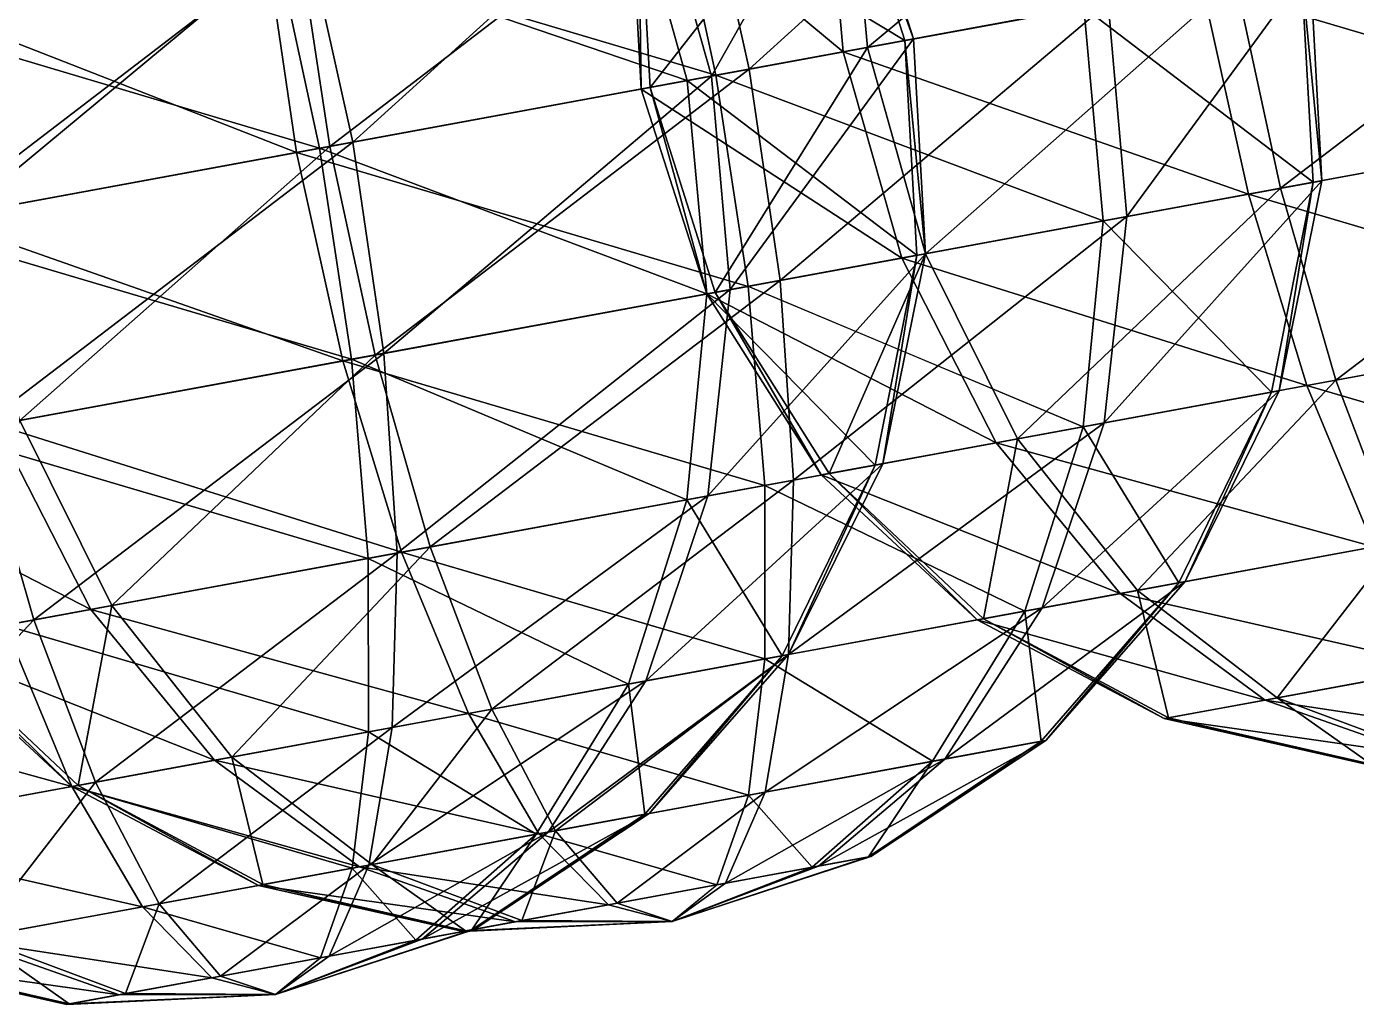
# Model space of a CAD drawing. Header units: metres. Extents: x -550 to 12, y -466 to 28.
# Drawn here: x -360.55 to -312.14, y -448.19 to -412.6 of the extents above; entities that cross this region are included whole.
import ezdxf

# ---------------------------------------------------------------- set-up
doc = ezdxf.new("R2010")
doc.units = ezdxf.units.M

msp = doc.modelspace()

# ---------------------------------------------------------------- linework, layer by layer
for points in [[(-329.93073, -413.35977, -973.32666), (-330.64072, -405.59546, -972.5886), (-317.71097, -403.2155, -979.8106), (-317.71088, -403.21542, -979.8105)], [(-329.93073, -413.35977, -973.32666), (-317.71097, -403.2155, -979.8106), (-316.54486, -410.89587, -980.8034), (-316.54477, -410.89578, -980.8033)], [(-334.23862, -414.1527, -865.2489), (-335.92502, -406.5681, -864.26733), (-323.30902, -404.2459, -856.49274), (-323.30893, -404.24582, -856.4926)], [(-334.23862, -414.1527, -865.2489), (-323.30902, -404.2459, -856.49274), (-321.17758, -411.7486, -857.2), (-321.1775, -411.7485, -857.1999)], [(-337.8466, -414.81683, -960.0462), (-338.28687, -407.00287, -959.7607), (-330.64072, -405.59546, -972.5886), (-330.64062, -405.59537, -972.5885)], [(-337.8466, -414.81683, -960.0462), (-330.64072, -405.59546, -972.5886), (-329.93073, -413.35977, -973.32666), (-329.93063, -413.35968, -973.32654)], [(-335.6095, -414.40506, -1236.3895), (-337.74094, -406.90237, -1235.6823), (-330.63828, -405.595, -1222.5353), (-330.63818, -405.5949, -1222.5352)], [(-335.6095, -414.40506, -1236.3895), (-330.63828, -405.595, -1222.5353), (-328.2563, -413.05154, -1222.7788), (-328.2562, -413.05145, -1222.7787)], [(-328.2563, -413.05154, -1222.7788), (-330.63828, -405.595, -1222.5353), (-330.95203, -405.65274, -1207.5387), (-330.95193, -405.65265, -1207.5386)], [(-330.81818, -413.52313, -930.90985), (-331.49796, -405.75323, -931.6171), (-338.60065, -407.06064, -944.7641), (-338.60056, -407.06055, -944.764)], [(-328.58112, -413.11136, -1207.2532), (-330.95203, -405.65274, -1207.5387), (-338.59818, -407.06015, -1194.7108), (-338.59808, -407.06006, -1194.7107)], [(-317.75717, -411.11902, -922.86096), (-331.49796, -405.75323, -931.6171), (-330.81818, -413.52313, -930.90985), (-330.81808, -413.52304, -930.9097)], [(-328.2563, -413.05154, -1222.7788), (-330.95203, -405.65274, -1207.5387), (-328.58112, -413.11136, -1207.2532), (-328.58102, -413.11127, -1207.253)], [(-349.50775, -416.96326, -865.57916), (-350.67386, -409.2829, -864.58636), (-335.92502, -406.5681, -864.26733), (-335.92493, -406.56802, -864.2672)], [(-349.50775, -416.96326, -865.57916), (-335.92502, -406.5681, -864.26733), (-334.23862, -414.1527, -865.2489), (-334.23853, -414.15262, -865.2488)], [(-335.45093, -414.37585, -807.30646), (-337.096, -406.78366, -808.29926), (-351.84485, -409.49844, -808.6183), (-351.84476, -409.49835, -808.61816)], [(-336.49698, -414.56842, -1193.9728), (-338.59818, -407.06015, -1194.7108), (-351.52792, -409.44012, -1187.4888), (-351.52783, -409.44003, -1187.4886)], [(-348.67053, -416.80917, -1244.4384), (-350.35693, -409.22458, -1243.4569), (-337.74094, -406.90237, -1235.6823), (-337.74084, -406.90228, -1235.6821)], [(-348.67053, -416.80917, -1244.4384), (-337.74094, -406.90237, -1235.6823), (-335.6095, -414.40506, -1236.3895), (-335.6094, -414.40497, -1236.3894)], [(-338.17145, -414.87665, -944.52057), (-338.60065, -407.06064, -944.7641), (-338.28687, -407.00287, -959.7607), (-338.28677, -407.00278, -959.76056)], [(-330.81818, -413.52313, -930.90985), (-338.60065, -407.06064, -944.7641), (-338.17145, -414.87665, -944.52057), (-338.17136, -414.87656, -944.52045)], [(-328.58112, -413.11136, -1207.2532), (-338.59818, -407.06015, -1194.7108), (-336.49698, -414.56842, -1193.9728), (-336.4969, -414.56833, -1193.9727)], [(-338.17145, -414.87665, -944.52057), (-338.28687, -407.00287, -959.7607), (-337.8466, -414.81683, -960.0462), (-337.8465, -414.81674, -960.0461)], [(-322.06506, -411.91196, -814.7832), (-337.096, -406.78366, -808.29926), (-335.45093, -414.37585, -807.30646), (-335.45084, -414.37576, -807.30634)], [(-301.32193, -415.98883, -923.5235), (-302.48804, -408.30847, -922.5307), (-317.75717, -411.11902, -922.86096), (-317.75708, -411.11893, -922.86084)], [(-314.89978, -418.48807, -979.8106), (-316.54486, -410.89587, -980.8034), (-301.27573, -408.08533, -980.47314), (-301.27563, -408.08524, -980.473)], [(-314.89978, -418.48807, -979.8106), (-301.27573, -408.08533, -980.47314), (-300.15094, -415.7733, -979.4916), (-300.15085, -415.7732, -979.49146)], [(-349.88284, -417.03232, -1186.496), (-351.52792, -409.44012, -1187.4888), (-366.27676, -412.1549, -1187.8077), (-366.27667, -412.15482, -1187.8076)], [(-363.93967, -419.61972, -1244.7687), (-365.10577, -411.93936, -1243.7759), (-350.35693, -409.22458, -1243.4569), (-350.35684, -409.2245, -1243.4568)], [(-350.72006, -417.1864, -807.6367), (-351.84485, -409.49844, -808.6183), (-364.46085, -411.82062, -816.3929), (-364.46075, -411.82053, -816.39276)], [(-363.93967, -419.61972, -1244.7687), (-350.35693, -409.22458, -1243.4569), (-348.67053, -416.80917, -1244.4384), (-348.67044, -416.80908, -1244.4382)], [(-362.89362, -419.42715, -858.1024), (-363.6036, -411.66284, -857.3644), (-350.67386, -409.2829, -864.58636), (-350.67377, -409.2828, -864.58624)], [(-362.89362, -419.42715, -858.1024), (-350.67386, -409.2829, -864.58636), (-349.50775, -416.96326, -865.57916), (-349.50766, -416.96317, -865.57904)], [(-335.45093, -414.37585, -807.30646), (-351.84485, -409.49844, -808.6183), (-350.72006, -417.1864, -807.6367), (-350.71997, -417.1863, -807.6366)], [(-336.49698, -414.56842, -1193.9728), (-351.52792, -409.44012, -1187.4888), (-349.88284, -417.03232, -1186.496), (-349.88275, -417.03223, -1186.4958)], [(-313.70892, -418.26886, -828.3492), (-314.1492, -410.4549, -828.06366), (-322.06506, -411.91196, -814.7832), (-322.06497, -411.91187, -814.7831)], [(-320.49783, -419.5185, -856.49274), (-321.17758, -411.7486, -857.2), (-313.82434, -410.39508, -843.5893), (-313.82425, -410.395, -843.5892)], [(-320.49783, -419.5185, -856.49274), (-313.82434, -410.39508, -843.5893), (-313.39514, -418.2111, -843.34576), (-313.39505, -418.211, -843.34564)], [(-313.39514, -418.2111, -843.34576), (-313.82434, -410.39508, -843.5893), (-314.1492, -410.4549, -828.06366), (-314.1491, -410.4548, -828.06354)], [(-313.39514, -418.2111, -843.34576), (-314.1492, -410.4549, -828.06366), (-313.70892, -418.26886, -828.3492), (-313.70883, -418.26877, -828.34906)], [(-327.82953, -420.86804, -972.5886), (-329.93073, -413.35977, -973.32666), (-316.54486, -410.89587, -980.8034), (-316.54477, -410.89578, -980.8033)], [(-327.82953, -420.86804, -972.5886), (-316.54486, -410.89587, -980.8034), (-314.89978, -418.48807, -979.8106), (-314.8997, -418.48798, -979.8105)], [(-316.07077, -418.7036, -923.8425), (-317.75717, -411.11902, -922.86096), (-330.81818, -413.52313, -930.90985), (-330.81808, -413.52304, -930.9097)], [(-301.32193, -415.98883, -923.5235), (-317.75717, -411.11902, -922.86096), (-316.07077, -418.7036, -923.8425), (-316.07068, -418.70352, -923.8424)], [(-350.72006, -417.1864, -807.6367), (-364.46085, -411.82062, -816.3929), (-363.78107, -419.5905, -815.6856), (-363.78098, -419.59042, -815.6855)], [(-321.35507, -419.67627, -815.52124), (-322.06506, -411.91196, -814.7832), (-335.45093, -414.37585, -807.30646), (-335.45084, -414.37576, -807.30634)], [(-333.11383, -421.84067, -864.26733), (-334.23862, -414.1527, -865.2489), (-321.17758, -411.7486, -857.2), (-321.1775, -411.7485, -857.1999)], [(-333.11383, -421.84067, -864.26733), (-321.17758, -411.7486, -857.2), (-320.49783, -419.5185, -856.49274), (-320.49774, -419.5184, -856.4926)], [(-313.70892, -418.26886, -828.3492), (-322.06506, -411.91196, -814.7832), (-321.35507, -419.67627, -815.52124), (-321.35498, -419.67618, -815.5211)], [(-349.88284, -417.03232, -1186.496), (-366.27676, -412.1549, -1187.8077), (-365.15198, -419.84286, -1186.8263), (-365.1519, -419.84277, -1186.8262)], [(-335.47568, -422.27545, -959.7607), (-337.8466, -414.81683, -960.0462), (-329.93073, -413.35977, -973.32666), (-329.93063, -413.35968, -973.32654)], [(-328.14084, -420.92532, -1207.5387), (-328.58112, -413.11136, -1207.2532), (-336.49698, -414.56842, -1193.9728), (-336.4969, -414.56833, -1193.9727)], [(-334.92975, -422.17496, -1235.6823), (-335.6095, -414.40506, -1236.3895), (-328.2563, -413.05154, -1222.7788), (-328.2562, -413.05145, -1222.7787)], [(-335.47568, -422.27545, -959.7607), (-329.93073, -413.35977, -973.32666), (-327.82953, -420.86804, -972.5886), (-327.82944, -420.86795, -972.5885)], [(-334.92975, -422.17496, -1235.6823), (-328.2563, -413.05154, -1222.7788), (-327.8271, -420.86755, -1222.5353), (-327.827, -420.86746, -1222.5352)], [(-327.8271, -420.86755, -1222.5353), (-328.2563, -413.05154, -1222.7788), (-328.58112, -413.11136, -1207.2532), (-328.58102, -413.11127, -1207.253)], [(-327.8271, -420.86755, -1222.5353), (-328.58112, -413.11136, -1207.2532), (-328.14084, -420.92532, -1207.5387), (-328.14075, -420.92523, -1207.5386)], [(-328.68677, -421.02582, -931.6171), (-330.81818, -413.52313, -930.90985), (-338.17145, -414.87665, -944.52057), (-338.17136, -414.87656, -944.52045)], [(-316.07077, -418.7036, -923.8425), (-330.81818, -413.52313, -930.90985), (-328.68677, -421.02582, -931.6171), (-328.68668, -421.02573, -931.617)], [(-347.86267, -424.55545, -864.58636), (-349.50775, -416.96326, -865.57916), (-334.23862, -414.1527, -865.2489), (-334.23853, -414.15262, -865.2488)], [(-334.23862, -414.1527, -865.2489), (-334.23862, -414.1527, -865.2489), (-349.50775, -416.96326, -865.57916), (-349.50766, -416.96317, -865.57904)], [(-347.86267, -424.55545, -864.58636), (-334.23862, -414.1527, -865.2489), (-333.11383, -421.84067, -864.26733), (-333.11374, -421.84058, -864.2672)], [(-334.28482, -422.0562, -808.29926), (-335.45093, -414.37585, -807.30646), (-350.72006, -417.1864, -807.6367), (-350.71997, -417.1863, -807.6366)], [(-335.787, -422.33273, -1194.7108), (-336.49698, -414.56842, -1193.9728), (-349.88284, -417.03232, -1186.496), (-349.88275, -417.03223, -1186.4958)], [(-347.54575, -424.49713, -1243.4569), (-348.67053, -416.80917, -1244.4384), (-335.6095, -414.40506, -1236.3895), (-335.6094, -414.40497, -1236.3894)], [(-347.54575, -424.49713, -1243.4569), (-335.6095, -414.40506, -1236.3895), (-334.92975, -422.17496, -1235.6823), (-334.92966, -422.17487, -1235.6821)], [(-335.78943, -422.3332, -944.7641), (-338.17145, -414.87665, -944.52057), (-337.8466, -414.81683, -960.0462), (-337.8465, -414.81674, -960.0461)], [(-335.78943, -422.3332, -944.7641), (-337.8466, -414.81683, -960.0462), (-335.47568, -422.27545, -959.7607), (-335.4756, -422.27536, -959.76056)], [(-328.14084, -420.92532, -1207.5387), (-336.49698, -414.56842, -1193.9728), (-335.787, -422.33273, -1194.7108), (-335.7869, -422.33264, -1194.7107)], [(-321.35507, -419.67627, -815.52124), (-335.45093, -414.37585, -807.30646), (-334.28482, -422.0562, -808.29926), (-334.28473, -422.05612, -808.29913)], [(-328.68677, -421.02582, -931.6171), (-338.17145, -414.87665, -944.52057), (-335.78943, -422.3332, -944.7641), (-335.78934, -422.3331, -944.764)], [(-312.88782, -425.47473, -976.8999), (-314.89978, -418.48807, -979.8106), (-300.15094, -415.7733, -979.4916), (-300.15085, -415.7732, -979.49146)], [(-300.15094, -415.7733, -979.4916), (-300.15094, -415.7733, -979.4916), (-314.89978, -418.48807, -979.8106), (-314.8997, -418.48798, -979.8105)], [(-312.88782, -425.47473, -976.8999), (-300.15094, -415.7733, -979.4916), (-299.66437, -423.0407, -976.61383), (-299.66428, -423.04062, -976.6137)], [(-300.71426, -423.23398, -926.4342), (-301.32193, -415.98883, -923.5235), (-316.07077, -418.7036, -923.8425), (-316.07068, -418.70352, -923.8424)], [(-348.71674, -424.71268, -1187.4888), (-349.88284, -417.03232, -1186.496), (-365.15198, -419.84286, -1186.8263), (-365.1519, -419.84277, -1186.8262)], [(-362.2946, -427.2119, -1243.7759), (-363.93967, -419.61972, -1244.7687), (-348.67053, -416.80917, -1244.4384), (-348.67044, -416.80908, -1244.4382)], [(-348.67053, -416.80917, -1244.4384), (-348.67053, -416.80917, -1244.4384), (-363.93967, -419.61972, -1244.7687), (-363.93958, -419.61963, -1244.7686)], [(-349.03366, -424.771, -808.6183), (-350.72006, -417.1864, -807.6367), (-363.78107, -419.5905, -815.6856), (-363.78098, -419.59042, -815.6855)], [(-360.79242, -426.93542, -857.3644), (-362.89362, -419.42715, -858.1024), (-349.50775, -416.96326, -865.57916), (-349.50766, -416.96317, -865.57904)], [(-362.2946, -427.2119, -1243.7759), (-348.67053, -416.80917, -1244.4384), (-347.54575, -424.49713, -1243.4569), (-347.54565, -424.49704, -1243.4568)], [(-360.79242, -426.93542, -857.3644), (-349.50775, -416.96326, -865.57916), (-347.86267, -424.55545, -864.58636), (-347.86258, -424.55536, -864.58624)], [(-334.28482, -422.0562, -808.29926), (-350.72006, -417.1864, -807.6367), (-349.03366, -424.771, -808.6183), (-349.03357, -424.7709, -808.61816)], [(-335.787, -422.33273, -1194.7108), (-349.88284, -417.03232, -1186.496), (-348.71674, -424.71268, -1187.4888), (-348.71664, -424.7126, -1187.4886)], [(-321.3161, -427.02606, -854.41907), (-320.49783, -419.5185, -856.49274), (-313.39514, -418.2111, -843.34576), (-313.39505, -418.211, -843.34564)], [(-321.3161, -427.02606, -854.41907), (-313.39514, -418.2111, -843.34576), (-314.948, -425.8539, -842.63184), (-314.9479, -425.85382, -842.6317)], [(-314.948, -425.8539, -842.63184), (-313.39514, -418.2111, -843.34576), (-313.70892, -418.26886, -828.3492), (-313.70883, -418.26877, -828.34906)], [(-313.9377, -425.66797, -926.7203), (-316.07077, -418.7036, -923.8425), (-328.68677, -421.02582, -931.6171), (-328.68668, -421.02573, -931.617)], [(-324.48032, -427.60852, -970.4248), (-327.82953, -420.86804, -972.5886), (-314.89978, -418.48807, -979.8106), (-314.8997, -418.48798, -979.8105)], [(-324.48032, -427.60852, -970.4248), (-314.89978, -418.48807, -979.8106), (-312.88782, -425.47473, -976.8999), (-312.88773, -425.47464, -976.8998)], [(-315.2293, -425.9057, -829.1862), (-313.70892, -418.26886, -828.3492), (-321.35507, -419.67627, -815.52124), (-321.35498, -419.67618, -815.5211)], [(-300.71426, -423.23398, -926.4342), (-316.07077, -418.7036, -923.8425), (-313.9377, -425.66797, -926.7203), (-313.93762, -425.66788, -926.72015)], [(-314.948, -425.8539, -842.63184), (-313.70892, -418.26886, -828.3492), (-315.2293, -425.9057, -829.1862), (-315.22922, -425.9056, -829.1861)], [(-349.03366, -424.771, -808.6183), (-363.78107, -419.5905, -815.6856), (-361.64966, -427.0932, -816.3929), (-361.64957, -427.0931, -816.39276)], [(-322.08466, -427.16754, -817.68506), (-321.35507, -419.67627, -815.52124), (-334.28482, -422.0562, -808.29926), (-334.28473, -422.05612, -808.29913)], [(-332.62726, -429.1081, -861.3896), (-333.11383, -421.84067, -864.26733), (-320.49783, -419.5185, -856.49274), (-320.49774, -419.5184, -856.4926)], [(-332.62726, -429.1081, -861.3896), (-320.49783, -419.5185, -856.49274), (-321.3161, -427.02606, -854.41907), (-321.316, -427.02597, -854.41895)], [(-315.2293, -425.9057, -829.1862), (-321.35507, -419.67627, -815.52124), (-322.08466, -427.16754, -817.68506), (-322.08456, -427.16745, -817.68494)], [(-348.71674, -424.71268, -1187.4888), (-365.15198, -419.84286, -1186.8263), (-363.46558, -427.42746, -1187.8077), (-363.46548, -427.42737, -1187.8076)], [(-325.2489, -427.75, -933.6908), (-328.68677, -421.02582, -931.6171), (-335.78943, -422.3332, -944.7641), (-335.78934, -422.3331, -944.764)], [(-329.66122, -428.56216, -1208.3757), (-328.14084, -420.92532, -1207.5387), (-335.787, -422.33273, -1194.7108), (-335.7869, -422.33264, -1194.7107)], [(-335.748, -429.68253, -1233.6086), (-334.92975, -422.17496, -1235.6823), (-327.8271, -420.86755, -1222.5353), (-327.827, -420.86746, -1222.5352)], [(-335.748, -429.68253, -1233.6086), (-327.8271, -420.86755, -1222.5353), (-329.3799, -428.51038, -1221.8213), (-329.37982, -428.51028, -1221.8212)], [(-331.33566, -428.8704, -958.92365), (-335.47568, -422.27545, -959.7607), (-327.82953, -420.86804, -972.5886), (-327.82944, -420.86795, -972.5885)], [(-331.33566, -428.8704, -958.92365), (-327.82953, -420.86804, -972.5886), (-324.48032, -427.60852, -970.4248), (-324.48022, -427.60843, -970.4247)], [(-329.3799, -428.51038, -1221.8213), (-328.14084, -420.92532, -1207.5387), (-329.66122, -428.56216, -1208.3757), (-329.66113, -428.56207, -1208.3756)], [(-329.3799, -428.51038, -1221.8213), (-327.8271, -420.86755, -1222.5353), (-328.14084, -420.92532, -1207.5387), (-328.14075, -420.92523, -1207.5386)], [(-313.9377, -425.66797, -926.7203), (-328.68677, -421.02582, -931.6171), (-325.2489, -427.75, -933.6908), (-325.2488, -427.7499, -933.6907)], [(-333.67715, -429.30136, -811.20996), (-334.28482, -422.0562, -808.29926), (-349.03366, -424.771, -808.6183), (-349.03357, -424.7709, -808.61816)], [(-345.8507, -431.5421, -861.67566), (-347.86267, -424.55545, -864.58636), (-333.11383, -421.84067, -864.26733), (-333.11374, -421.84058, -864.2672)], [(-333.11383, -421.84067, -864.26733), (-333.11383, -421.84067, -864.26733), (-347.86267, -424.55545, -864.58636), (-347.86258, -424.55536, -864.58624)], [(-345.8507, -431.5421, -861.67566), (-333.11383, -421.84067, -864.26733), (-332.62726, -429.1081, -861.3896), (-332.62717, -429.108, -861.38947)], [(-322.08466, -427.16754, -817.68506), (-334.28482, -422.0562, -808.29926), (-333.67715, -429.30136, -811.20996), (-333.67706, -429.30127, -811.20984)], [(-336.51657, -429.824, -1196.8745), (-335.787, -422.33273, -1194.7108), (-348.71674, -424.71268, -1187.4888), (-348.71664, -424.7126, -1187.4886)], [(-347.05917, -431.76456, -1240.5791), (-347.54575, -424.49713, -1243.4569), (-334.92975, -422.17496, -1235.6823), (-334.92966, -422.17487, -1235.6821)], [(-347.05917, -431.76456, -1240.5791), (-334.92975, -422.17496, -1235.6823), (-335.748, -429.68253, -1233.6086), (-335.7479, -429.68243, -1233.6085)], [(-329.66122, -428.56216, -1208.3757), (-335.787, -422.33273, -1194.7108), (-336.51657, -429.824, -1196.8745), (-336.51648, -429.8239, -1196.8744)], [(-331.617, -428.92218, -945.478), (-335.78943, -422.3332, -944.7641), (-335.47568, -422.27545, -959.7607), (-335.4756, -422.27536, -959.76056)], [(-325.2489, -427.75, -933.6908), (-335.78943, -422.3332, -944.7641), (-331.617, -428.92218, -945.478), (-331.6169, -428.9221, -945.4779)], [(-331.617, -428.92218, -945.478), (-335.47568, -422.27545, -959.7607), (-331.33566, -428.8704, -958.92365), (-331.33557, -428.8703, -958.9235)], [(-310.64612, -431.37967, -972.2696), (-312.88782, -425.47473, -976.8999), (-299.66437, -423.0407, -976.61383), (-299.66428, -423.04062, -976.6137)], [(-299.66437, -423.0407, -976.61383), (-299.66437, -423.0407, -976.61383), (-312.88782, -425.47473, -976.8999), (-312.88773, -425.47464, -976.8998)], [(-300.70645, -429.5501, -931.0645), (-300.71426, -423.23398, -926.4342), (-313.9377, -425.66797, -926.7203), (-313.93762, -425.66788, -926.72015)], [(-360.28262, -434.19858, -1240.8651), (-362.2946, -427.2119, -1243.7759), (-347.54575, -424.49713, -1243.4569), (-347.54565, -424.49704, -1243.4568)], [(-347.54575, -424.49713, -1243.4569), (-347.54575, -424.49713, -1243.4569), (-362.2946, -427.2119, -1243.7759), (-362.2945, -427.21182, -1243.7758)], [(-360.28262, -434.19858, -1240.8651), (-347.54575, -424.49713, -1243.4569), (-347.05917, -431.76456, -1240.5791), (-347.05908, -431.76447, -1240.579)], [(-348.10907, -431.95782, -1190.3995), (-348.71674, -424.71268, -1187.4888), (-363.46558, -427.42746, -1187.8077), (-363.46548, -427.42737, -1187.8076)], [(-346.9006, -431.73535, -811.49603), (-349.03366, -424.771, -808.6183), (-361.64966, -427.0932, -816.3929), (-361.64957, -427.0931, -816.39276)], [(-357.4432, -433.6759, -855.20056), (-360.79242, -426.93542, -857.3644), (-347.86267, -424.55545, -864.58636), (-347.86258, -424.55536, -864.58624)], [(-357.4432, -433.6759, -855.20056), (-347.86267, -424.55545, -864.58636), (-345.8507, -431.5421, -861.67566), (-345.85062, -431.54202, -861.67554)], [(-333.67715, -429.30136, -811.20996), (-349.03366, -424.771, -808.6183), (-346.9006, -431.73535, -811.49603), (-346.9005, -431.73526, -811.4959)], [(-336.51657, -429.824, -1196.8745), (-348.71674, -424.71268, -1187.4888), (-348.10907, -431.95782, -1190.3995), (-348.10898, -431.95773, -1190.3994)], [(-320.11136, -433.12192, -966.9827), (-324.48032, -427.60852, -970.4248), (-312.88782, -425.47473, -976.8999), (-312.88773, -425.47464, -976.8998)], [(-320.11136, -433.12192, -966.9827), (-312.88782, -425.47473, -976.8999), (-310.64612, -431.37967, -972.2696), (-310.64603, -431.37958, -972.2695)], [(-311.50336, -431.53748, -931.2981), (-313.9377, -425.66797, -926.7203), (-325.2489, -427.75, -933.6908), (-325.2488, -427.7499, -933.6907)], [(-323.57657, -433.75974, -851.12036), (-321.3161, -427.02606, -854.41907), (-314.948, -425.8539, -842.63184), (-314.9479, -425.85382, -842.6317)], [(-323.57657, -433.75974, -851.12036), (-314.948, -425.8539, -842.63184), (-318.37704, -432.80267, -841.49615), (-318.37695, -432.80258, -841.49603)], [(-318.60675, -432.84494, -830.5178), (-315.2293, -425.9057, -829.1862), (-322.08466, -427.16754, -817.68506), (-322.08456, -427.16745, -817.68494)], [(-318.37704, -432.80267, -841.49615), (-315.2293, -425.9057, -829.1862), (-318.60675, -432.84494, -830.5178), (-318.60666, -432.84485, -830.5177)], [(-318.37704, -432.80267, -841.49615), (-314.948, -425.8539, -842.63184), (-315.2293, -425.9057, -829.1862), (-315.22922, -425.9056, -829.1861)], [(-300.70645, -429.5501, -931.0645), (-313.9377, -425.66797, -926.7203), (-311.50336, -431.53748, -931.2981), (-311.50327, -431.53738, -931.298)], [(-364.29855, -434.93777, -843.6994), (-360.79242, -426.93542, -857.3644), (-357.4432, -433.6759, -855.20056), (-357.4431, -433.6758, -855.20044)], [(-371.87512, -436.33237, -1234.3901), (-362.2946, -427.2119, -1243.7759), (-360.28262, -434.19858, -1240.8651), (-360.28253, -434.1985, -1240.865)], [(-358.2118, -433.81738, -818.46655), (-361.64966, -427.0932, -816.3929), (-368.75232, -428.40057, -829.53986), (-368.75223, -428.40048, -829.53973)], [(-348.10907, -431.95782, -1190.3995), (-363.46558, -427.42746, -1187.8077), (-361.33252, -434.3918, -1190.6855), (-361.33243, -434.39172, -1190.6854)], [(-346.9006, -431.73535, -811.49603), (-361.64966, -427.0932, -816.3929), (-358.2118, -433.81738, -818.46655), (-358.2117, -433.8173, -818.46643)], [(-324.20413, -433.87524, -821.12714), (-322.08466, -427.16754, -817.68506), (-333.67715, -429.30136, -811.20996), (-333.67706, -429.30127, -811.20984)], [(-332.8121, -435.45972, -856.81177), (-332.62726, -429.1081, -861.3896), (-321.3161, -427.02606, -854.41907), (-321.316, -427.02597, -854.41895)], [(-332.8121, -435.45972, -856.81177), (-321.3161, -427.02606, -854.41907), (-323.57657, -433.75974, -851.12036), (-323.57648, -433.75964, -851.12024)], [(-318.60675, -432.84494, -830.5178), (-322.08466, -427.16754, -817.68506), (-324.20413, -433.87524, -821.12714), (-324.20404, -433.87515, -821.127)], [(-320.7389, -433.23743, -936.9895), (-325.2489, -427.75, -933.6908), (-331.617, -428.92218, -945.478), (-331.6169, -428.9221, -945.4779)], [(-325.70874, -434.15222, -957.59204), (-331.33566, -428.8704, -958.92365), (-324.48032, -427.60852, -970.4248), (-324.48022, -427.60843, -970.4247)], [(-325.70874, -434.15222, -957.59204), (-324.48032, -427.60852, -970.4248), (-320.11136, -433.12192, -966.9827), (-320.11127, -433.12183, -966.9826)], [(-311.50336, -431.53748, -931.2981), (-325.2489, -427.75, -933.6908), (-320.7389, -433.23743, -936.9895), (-320.7388, -433.23734, -936.9894)], [(-358.2118, -433.81738, -818.46655), (-368.75232, -428.40057, -829.53986), (-364.5799, -434.98956, -830.2538), (-364.5798, -434.98947, -830.25366)], [(-338.00848, -436.4162, -1230.3099), (-335.748, -429.68253, -1233.6086), (-329.3799, -428.51038, -1221.8213), (-329.37982, -428.51028, -1221.8212)], [(-338.00848, -436.4162, -1230.3099), (-329.3799, -428.51038, -1221.8213), (-332.80896, -435.45914, -1220.6857), (-332.80887, -435.45905, -1220.6855)], [(-333.03867, -435.5014, -1209.7074), (-329.66122, -428.56216, -1208.3757), (-336.51657, -429.824, -1196.8745), (-336.51648, -429.8239, -1196.8744)], [(-332.80896, -435.45914, -1220.6857), (-329.66122, -428.56216, -1208.3757), (-333.03867, -435.5014, -1209.7074), (-333.03857, -435.5013, -1209.7073)], [(-332.80896, -435.45914, -1220.6857), (-329.3799, -428.51038, -1221.8213), (-329.66122, -428.56216, -1208.3757), (-329.66113, -428.56207, -1208.3756)], [(-325.93842, -434.1945, -946.6137), (-331.617, -428.92218, -945.478), (-331.33566, -428.8704, -958.92365), (-331.33557, -428.8703, -958.9235)], [(-325.93842, -434.1945, -946.6137), (-331.33566, -428.8704, -958.92365), (-325.70874, -434.15222, -957.59204), (-325.70865, -434.15213, -957.5919)], [(-333.66934, -435.6175, -815.8403), (-333.67715, -429.30136, -811.20996), (-346.9006, -431.73535, -811.49603), (-346.9005, -431.73526, -811.4959)], [(-343.609, -437.44705, -857.04535), (-345.8507, -431.5421, -861.67566), (-332.62726, -429.1081, -861.3896), (-332.62717, -429.108, -861.38947)], [(-332.62726, -429.1081, -861.3896), (-332.62726, -429.1081, -861.3896), (-345.8507, -431.5421, -861.67566), (-345.85062, -431.54202, -861.67554)], [(-343.609, -437.44705, -857.04535), (-332.62726, -429.1081, -861.3896), (-332.8121, -435.45972, -856.81177), (-332.812, -435.45963, -856.81165)], [(-324.20413, -433.87524, -821.12714), (-333.67715, -429.30136, -811.20996), (-333.66934, -435.6175, -815.8403), (-333.66925, -435.6174, -815.84015)], [(-320.7389, -433.23743, -936.9895), (-331.617, -428.92218, -945.478), (-325.93842, -434.1945, -946.6137), (-325.93832, -434.1944, -946.6136)], [(-338.63605, -436.5317, -1200.3167), (-336.51657, -429.824, -1196.8745), (-348.10907, -431.95782, -1190.3995), (-348.10898, -431.95773, -1190.3994)], [(-347.24402, -438.11615, -1236.0013), (-347.05917, -431.76456, -1240.5791), (-335.748, -429.68253, -1233.6086), (-335.7479, -429.68243, -1233.6085)], [(-347.24402, -438.11615, -1236.0013), (-335.748, -429.68253, -1233.6086), (-338.00848, -436.4162, -1230.3099), (-338.0084, -436.4161, -1230.3098)], [(-333.03867, -435.5014, -1209.7074), (-336.51657, -429.824, -1196.8745), (-338.63605, -436.5317, -1200.3167), (-338.63596, -436.53162, -1200.3165)], [(-358.04092, -440.10352, -1236.2349), (-360.28262, -434.19858, -1240.8651), (-347.05917, -431.76456, -1240.5791), (-347.05908, -431.76447, -1240.579)], [(-347.05917, -431.76456, -1240.5791), (-347.05917, -431.76456, -1240.5791), (-360.28262, -434.19858, -1240.8651), (-360.28253, -434.1985, -1240.865)], [(-344.46625, -437.60486, -816.07385), (-346.9006, -431.73535, -811.49603), (-358.2118, -433.81738, -818.46655), (-358.2117, -433.8173, -818.46643)], [(-358.04092, -440.10352, -1236.2349), (-347.05917, -431.76456, -1240.5791), (-347.24402, -438.11615, -1236.0013), (-347.24393, -438.11606, -1236.0012)], [(-353.07425, -439.1893, -851.7585), (-357.4432, -433.6759, -855.20056), (-345.8507, -431.5421, -861.67566), (-345.85062, -431.54202, -861.67554)], [(-353.07425, -439.1893, -851.7585), (-345.8507, -431.5421, -861.67566), (-343.609, -437.44705, -857.04535), (-343.60892, -437.44696, -857.0452)], [(-333.66934, -435.6175, -815.8403), (-346.9006, -431.73535, -811.49603), (-344.46625, -437.60486, -816.07385), (-344.46616, -437.60477, -816.0737)], [(-308.9336, -435.9121, -937.26404), (-311.50336, -431.53748, -931.2981), (-320.7389, -433.23743, -936.9895), (-320.7388, -433.23734, -936.9894)], [(-315.02036, -437.0325, -962.4968), (-320.11136, -433.12192, -966.9827), (-310.64612, -431.37967, -972.2696), (-310.64603, -431.37958, -972.2695)], [(-315.02036, -437.0325, -962.4968), (-310.64612, -431.37967, -972.2696), (-308.32745, -435.80054, -966.2352), (-308.32736, -435.80045, -966.2351)], [(-348.10126, -438.27396, -1195.0298), (-348.10907, -431.95782, -1190.3995), (-361.33252, -434.3918, -1190.6855), (-361.33243, -434.39172, -1190.6854)], [(-338.63605, -436.5317, -1200.3167), (-348.10907, -431.95782, -1190.3995), (-348.10126, -438.27396, -1195.0298), (-348.10117, -438.27386, -1195.0297)], [(-327.12524, -439.2606, -846.8214), (-323.57657, -433.75974, -851.12036), (-318.37704, -432.80267, -841.49615), (-318.37695, -432.80258, -841.49603)], [(-327.12524, -439.2606, -846.8214), (-318.37704, -432.80267, -841.49615), (-323.44864, -438.58383, -840.01605), (-323.44855, -438.58374, -840.0159)], [(-315.4641, -437.11417, -941.28845), (-320.7389, -433.23743, -936.9895), (-325.93842, -434.1945, -946.6137), (-325.93832, -434.1944, -946.6136)], [(-318.9783, -437.76102, -955.8566), (-325.70874, -434.15222, -957.59204), (-320.11136, -433.12192, -966.9827), (-320.11127, -433.12183, -966.9826)], [(-323.61105, -438.61374, -832.25323), (-318.60675, -432.84494, -830.5178), (-324.20413, -433.87524, -821.12714), (-324.20404, -433.87515, -821.127)], [(-323.44864, -438.58383, -840.01605), (-318.60675, -432.84494, -830.5178), (-323.61105, -438.61374, -832.25323), (-323.61096, -438.61365, -832.2531)], [(-323.44864, -438.58383, -840.01605), (-318.37704, -432.80267, -841.49615), (-318.60675, -432.84494, -830.5178), (-318.60666, -432.84485, -830.5177)], [(-308.9336, -435.9121, -937.26404), (-320.7389, -433.23743, -936.9895), (-315.4641, -437.11417, -941.28845), (-315.46402, -437.11407, -941.2883)], [(-318.9783, -437.76102, -955.8566), (-320.11136, -433.12192, -966.9827), (-315.02036, -437.0325, -962.4968), (-315.02026, -437.0324, -962.4967)], [(-358.67163, -440.2196, -842.3678), (-364.29855, -434.93777, -843.6994), (-357.4432, -433.6759, -855.20056), (-357.4431, -433.6758, -855.20044)], [(-358.67163, -440.2196, -842.3678), (-357.4432, -433.6759, -855.20056), (-353.07425, -439.1893, -851.7585), (-353.07416, -439.1892, -851.75836)], [(-367.50616, -441.84576, -1230.948), (-371.87512, -436.33237, -1234.3901), (-360.28262, -434.19858, -1240.8651), (-360.28253, -434.1985, -1240.865)], [(-367.50616, -441.84576, -1230.948), (-360.28262, -434.19858, -1240.8651), (-358.04092, -440.10352, -1236.2349), (-358.04083, -440.10342, -1236.2347)], [(-353.70178, -439.3048, -821.76526), (-358.2118, -433.81738, -818.46655), (-364.5799, -434.98956, -830.2538), (-364.5798, -434.98947, -830.25366)], [(-344.46625, -437.60486, -816.07385), (-358.2118, -433.81738, -818.46655), (-353.70178, -439.3048, -821.76526), (-353.7017, -439.30472, -821.76514)], [(-327.569, -439.34225, -825.61304), (-324.20413, -433.87524, -821.12714), (-333.66934, -435.6175, -815.8403), (-333.66925, -435.6174, -815.84015)], [(-333.65576, -440.46265, -850.8458), (-332.8121, -435.45972, -856.81177), (-323.57657, -433.75974, -851.12036), (-323.57648, -433.75964, -851.12024)], [(-333.65576, -440.46265, -850.8458), (-323.57657, -433.75974, -851.12036), (-327.12524, -439.2606, -846.8214), (-327.12515, -439.2605, -846.8213)], [(-323.61105, -438.61374, -832.25323), (-324.20413, -433.87524, -821.12714), (-327.569, -439.34225, -825.61304), (-327.5689, -439.34216, -825.6129)], [(-319.14072, -437.79092, -948.0938), (-325.93842, -434.1945, -946.6137), (-325.70874, -434.15222, -957.59204), (-325.70865, -434.15213, -957.5919)], [(-315.4641, -437.11417, -941.28845), (-325.93842, -434.1945, -946.6137), (-319.14072, -437.79092, -948.0938), (-319.14062, -437.79083, -948.0937)], [(-319.14072, -437.79092, -948.0938), (-325.70874, -434.15222, -957.59204), (-318.9783, -437.76102, -955.8566), (-318.9782, -437.76093, -955.8565)], [(-358.89816, -440.26132, -1195.2633), (-361.33252, -434.3918, -1190.6855), (-372.6437, -436.47385, -1197.656), (-372.64362, -436.47375, -1197.6559)], [(-348.10126, -438.27396, -1195.0298), (-361.33252, -434.3918, -1190.6855), (-358.89816, -440.26132, -1195.2633), (-358.89807, -440.26123, -1195.2632)], [(-358.9013, -440.26187, -831.38947), (-364.5799, -434.98956, -830.2538), (-364.29855, -434.93777, -843.6994), (-364.29846, -434.93768, -843.6993)], [(-353.70178, -439.3048, -821.76526), (-364.5799, -434.98956, -830.2538), (-358.9013, -440.26187, -831.38947), (-358.9012, -440.26178, -831.38934)], [(-358.9013, -440.26187, -831.38947), (-364.29855, -434.93777, -843.6994), (-358.67163, -440.2196, -842.3678), (-358.67154, -440.2195, -842.3677)], [(-334.26193, -440.57422, -821.87463), (-333.66934, -435.6175, -815.8403), (-344.46625, -437.60486, -816.07385), (-344.46616, -437.60477, -816.0737)], [(-341.29034, -441.86792, -851.011), (-343.609, -437.44705, -857.04535), (-332.8121, -435.45972, -856.81177), (-332.812, -435.45963, -856.81165)], [(-332.8121, -435.45972, -856.81177), (-332.8121, -435.45972, -856.81177), (-343.609, -437.44705, -857.04535), (-343.60892, -437.44696, -857.0452)], [(-341.55716, -441.91705, -1226.011), (-338.00848, -436.4162, -1230.3099), (-332.80896, -435.45914, -1220.6857), (-332.80887, -435.45905, -1220.6855)], [(-341.55716, -441.91705, -1226.011), (-332.80896, -435.45914, -1220.6857), (-337.88055, -441.2403, -1219.2056), (-337.88046, -441.2402, -1219.2054)], [(-341.29034, -441.86792, -851.011), (-332.8121, -435.45972, -856.81177), (-333.65576, -440.46265, -850.8458), (-333.65567, -440.46255, -850.8457)], [(-338.04297, -441.2702, -1211.4427), (-333.03867, -435.5014, -1209.7074), (-338.63605, -436.5317, -1200.3167), (-338.63596, -436.53162, -1200.3165)], [(-337.88055, -441.2403, -1219.2056), (-333.03867, -435.5014, -1209.7074), (-338.04297, -441.2702, -1211.4427), (-338.04288, -441.2701, -1211.4426)], [(-337.88055, -441.2403, -1219.2056), (-332.80896, -435.45914, -1220.6857), (-333.03867, -435.5014, -1209.7074), (-333.03857, -435.5013, -1209.7073)], [(-327.569, -439.34225, -825.61304), (-333.66934, -435.6175, -815.8403), (-334.26193, -440.57422, -821.87463), (-334.26184, -440.57413, -821.8745)], [(-306.40356, -438.49377, -944.2115), (-308.9336, -435.9121, -937.26404), (-315.4641, -437.11417, -941.28845), (-315.46402, -437.11407, -941.2883)], [(-309.5543, -439.07373, -957.27295), (-315.02036, -437.0325, -962.4968), (-308.32745, -435.80054, -966.2352), (-308.32736, -435.80045, -966.2351)], [(-358.89816, -440.26132, -1195.2633), (-372.6437, -436.47385, -1197.656), (-368.1337, -441.96127, -1200.9547), (-368.1336, -441.96118, -1200.9546)], [(-342.00092, -441.99872, -1204.8025), (-338.63605, -436.5317, -1200.3167), (-348.10126, -438.27396, -1195.0298), (-348.10117, -438.27386, -1195.0297)], [(-348.08768, -443.1191, -1230.0354), (-347.24402, -438.11615, -1236.0013), (-338.00848, -436.4162, -1230.3099), (-338.0084, -436.4161, -1230.3098)], [(-348.08768, -443.1191, -1230.0354), (-338.00848, -436.4162, -1230.3099), (-341.55716, -441.91705, -1226.011), (-341.55707, -441.91696, -1226.0109)], [(-338.04297, -441.2702, -1211.4427), (-338.63605, -436.5317, -1200.3167), (-342.00092, -441.99872, -1204.8025), (-342.00082, -441.99863, -1204.8024)], [(-309.784, -439.116, -946.2947), (-315.4641, -437.11417, -941.28845), (-319.14072, -437.79092, -948.0938), (-319.14062, -437.79083, -948.0937)], [(-311.6031, -439.45084, -953.83575), (-318.9783, -437.76102, -955.8566), (-315.02036, -437.0325, -962.4968), (-315.02026, -437.0324, -962.4967)], [(-306.40356, -438.49377, -944.2115), (-315.4641, -437.11417, -941.28845), (-309.784, -439.116, -946.2947), (-309.7839, -439.1159, -946.29456)], [(-311.6031, -439.45084, -953.83575), (-315.02036, -437.0325, -962.4968), (-309.5543, -439.07373, -957.27295), (-309.5542, -439.07364, -957.2728)], [(-347.98325, -443.09988, -847.2726), (-353.07425, -439.1893, -851.7585), (-343.609, -437.44705, -857.04535), (-343.60892, -437.44696, -857.0452)], [(-347.98325, -443.09988, -847.2726), (-343.609, -437.44705, -857.04535), (-341.29034, -441.86792, -851.011), (-341.29025, -441.86783, -851.01086)], [(-341.89648, -441.9795, -822.0398), (-344.46625, -437.60486, -816.07385), (-353.70178, -439.3048, -821.76526), (-353.7017, -439.30472, -821.76514)], [(-334.26193, -440.57422, -821.87463), (-344.46625, -437.60486, -816.07385), (-341.89648, -441.9795, -822.0398), (-341.8964, -441.9794, -822.0397)], [(-311.68716, -439.4663, -949.8174), (-319.14072, -437.79092, -948.0938), (-318.9783, -437.76102, -955.8566), (-318.9782, -437.76093, -955.8565)], [(-309.784, -439.116, -946.2947), (-319.14072, -437.79092, -948.0938), (-311.68716, -439.4663, -949.8174), (-311.68707, -439.46622, -949.81726)], [(-311.68716, -439.4663, -949.8174), (-318.9783, -437.76102, -955.8566), (-311.6031, -439.45084, -953.83575), (-311.603, -439.45074, -953.83563)], [(-348.69385, -443.23068, -1201.0641), (-348.10126, -438.27396, -1195.0298), (-358.89816, -440.26132, -1195.2633), (-358.89807, -440.26123, -1195.2632)], [(-355.72226, -444.52438, -1230.2006), (-358.04092, -440.10352, -1236.2349), (-347.24402, -438.11615, -1236.0013), (-347.24393, -438.11606, -1236.0012)], [(-347.24402, -438.11615, -1236.0013), (-347.24402, -438.11615, -1236.0013), (-358.04092, -440.10352, -1236.2349), (-358.04083, -440.10342, -1236.2347)], [(-355.72226, -444.52438, -1230.2006), (-347.24402, -438.11615, -1236.0013), (-348.08768, -443.1191, -1230.0354), (-348.0876, -443.11902, -1230.0353)], [(-342.00092, -441.99872, -1204.8025), (-348.10126, -438.27396, -1195.0298), (-348.69385, -443.23068, -1201.0641), (-348.69376, -443.2306, -1201.064)], [(-331.72028, -443.15375, -841.8152), (-327.12524, -439.2606, -846.8214), (-323.44864, -438.58383, -840.01605), (-323.44855, -438.58374, -840.0159)], [(-331.72028, -443.15375, -841.8152), (-323.44864, -438.58383, -840.01605), (-329.81714, -442.80344, -838.2925), (-329.81705, -442.80334, -838.29236)], [(-329.81714, -442.80344, -838.2925), (-323.61105, -438.61374, -832.25323), (-329.9012, -442.8189, -834.2741), (-329.90112, -442.81882, -834.274)], [(-329.9012, -442.8189, -834.2741), (-323.61105, -438.61374, -832.25323), (-327.569, -439.34225, -825.61304), (-327.5689, -439.34216, -825.6129)], [(-329.81714, -442.80344, -838.2925), (-323.44864, -438.58383, -840.01605), (-323.61105, -438.61374, -832.25323), (-323.61096, -438.61365, -832.2531)], [(-348.427, -443.18155, -826.0642), (-353.70178, -439.3048, -821.76526), (-358.9013, -440.26187, -831.38947), (-358.9012, -440.26178, -831.38934)], [(-351.9412, -443.8284, -840.6324), (-358.67163, -440.2196, -842.3678), (-353.07425, -439.1893, -851.7585), (-353.07416, -439.1892, -851.75836)], [(-341.89648, -441.9795, -822.0398), (-353.70178, -439.3048, -821.76526), (-348.427, -443.18155, -826.0642), (-348.4269, -443.18146, -826.0641)], [(-351.9412, -443.8284, -840.6324), (-353.07425, -439.1893, -851.7585), (-347.98325, -443.09988, -847.2726), (-347.98315, -443.0998, -847.27246)], [(-335.10074, -443.77597, -843.8984), (-333.65576, -440.46265, -850.8458), (-327.12524, -439.2606, -846.8214), (-327.12515, -439.2605, -846.8213)], [(-335.10074, -443.77597, -843.8984), (-327.12524, -439.2606, -846.8214), (-331.72028, -443.15375, -841.8152), (-331.72018, -443.15366, -841.81506)], [(-331.94998, -443.196, -830.8369), (-327.569, -439.34225, -825.61304), (-334.26193, -440.57422, -821.87463), (-334.26184, -440.57413, -821.8745)], [(-329.9012, -442.8189, -834.2741), (-327.569, -439.34225, -825.61304), (-331.94998, -443.196, -830.8369), (-331.9499, -443.19592, -830.8368)], [(-356.3284, -444.63596, -1201.2292), (-358.89816, -440.26132, -1195.2633), (-368.1337, -441.96127, -1200.9547), (-368.1336, -441.96118, -1200.9546)], [(-362.41516, -445.75635, -1226.4622), (-367.50616, -441.84576, -1230.948), (-358.04092, -440.10352, -1236.2349), (-358.04083, -440.10342, -1236.2347)], [(-362.41516, -445.75635, -1226.4622), (-358.04092, -440.10352, -1236.2349), (-355.72226, -444.52438, -1230.2006), (-355.72217, -444.5243, -1230.2004)], [(-352.1036, -443.8583, -832.86957), (-358.9013, -440.26187, -831.38947), (-358.67163, -440.2196, -842.3678), (-358.67154, -440.2195, -842.3677)], [(-348.427, -443.18155, -826.0642), (-358.9013, -440.26187, -831.38947), (-352.1036, -443.8583, -832.86957), (-352.10352, -443.85822, -832.86945)], [(-348.69385, -443.23068, -1201.0641), (-358.89816, -440.26132, -1195.2633), (-356.3284, -444.63596, -1201.2292), (-356.3283, -444.63586, -1201.2291)], [(-352.1036, -443.8583, -832.86957), (-358.67163, -440.2196, -842.3678), (-351.9412, -443.8284, -840.6324), (-351.9411, -443.8283, -840.63226)], [(-339.05267, -444.5034, -843.9839), (-341.29034, -441.86792, -851.011), (-333.65576, -440.46265, -850.8458), (-333.65567, -440.46255, -850.8457)], [(-333.65576, -440.46265, -850.8458), (-333.65576, -440.46265, -850.8458), (-341.29034, -441.86792, -851.011), (-341.29025, -441.86783, -851.01086)], [(-339.05267, -444.5034, -843.9839), (-333.65576, -440.46265, -850.8458), (-335.10074, -443.77597, -843.8984), (-335.10065, -443.77588, -843.89825)], [(-335.4145, -443.83374, -828.90173), (-334.26193, -440.57422, -821.87463), (-341.89648, -441.9795, -822.0398), (-341.8964, -441.9794, -822.0397)], [(-331.94998, -443.196, -830.8369), (-334.26193, -440.57422, -821.87463), (-335.4145, -443.83374, -828.90173), (-335.4144, -443.83365, -828.9016)], [(-346.1522, -445.8102, -1221.0046), (-341.55716, -441.91705, -1226.011), (-337.88055, -441.2403, -1219.2056), (-337.88046, -441.2402, -1219.2054)], [(-346.1522, -445.8102, -1221.0046), (-337.88055, -441.2403, -1219.2056), (-344.24905, -445.4599, -1217.4819), (-344.24896, -445.4598, -1217.4818)], [(-344.24905, -445.4599, -1217.4819), (-338.04297, -441.2702, -1211.4427), (-344.33313, -445.47537, -1213.4636), (-344.33304, -445.47528, -1213.4635)], [(-344.33313, -445.47537, -1213.4636), (-338.04297, -441.2702, -1211.4427), (-342.00092, -441.99872, -1204.8025), (-342.00082, -441.99863, -1204.8024)], [(-344.24905, -445.4599, -1217.4819), (-337.88055, -441.2403, -1219.2056), (-338.04297, -441.2702, -1211.4427), (-338.04288, -441.2701, -1211.4426)], [(-349.53265, -446.43243, -1223.0879), (-348.08768, -443.1191, -1230.0354), (-341.55716, -441.91705, -1226.011), (-341.55707, -441.91696, -1226.0109)], [(-349.53265, -446.43243, -1223.0879), (-341.55716, -441.91705, -1226.011), (-346.1522, -445.8102, -1221.0046), (-346.1521, -445.81012, -1221.0045)], [(-342.51718, -445.1411, -842.0487), (-347.98325, -443.09988, -847.2726), (-341.29034, -441.86792, -851.011), (-341.29025, -441.86783, -851.01086)], [(-342.51718, -445.1411, -842.0487), (-341.29034, -441.86792, -851.011), (-339.05267, -444.5034, -843.9839), (-339.05258, -444.5033, -843.98376)], [(-356.3284, -444.63596, -1201.2292), (-368.1337, -441.96127, -1200.9547), (-362.85892, -445.838, -1205.2537), (-362.85883, -445.83792, -1205.2535)], [(-346.3819, -445.85248, -1210.0264), (-342.00092, -441.99872, -1204.8025), (-348.69385, -443.23068, -1201.0641), (-348.69376, -443.2306, -1201.064)], [(-339.36646, -444.56116, -828.98724), (-341.89648, -441.9795, -822.0398), (-348.427, -443.18155, -826.0642), (-348.4269, -443.18146, -826.0641)], [(-344.33313, -445.47537, -1213.4636), (-342.00092, -441.99872, -1204.8025), (-346.3819, -445.85248, -1210.0264), (-346.3818, -445.8524, -1210.0262)], [(-335.4145, -443.83374, -828.90173), (-341.89648, -441.9795, -822.0398), (-339.36646, -444.56116, -828.98724), (-339.36636, -444.56107, -828.9871)], [(-337.04852, -445.1739, -836.4428), (-331.72028, -443.15375, -841.8152), (-329.81714, -442.80344, -838.2925), (-329.81705, -442.80334, -838.29236)], [(-337.04852, -445.1739, -836.4428), (-329.81714, -442.80344, -838.2925), (-329.9012, -442.8189, -834.2741), (-329.90112, -442.81882, -834.274)], [(-337.04852, -445.1739, -836.4428), (-329.9012, -442.8189, -834.2741), (-331.94998, -443.196, -830.8369), (-331.9499, -443.19592, -830.8368)], [(-349.8464, -446.4902, -1208.0913), (-348.69385, -443.23068, -1201.0641), (-356.3284, -444.63596, -1201.2292), (-356.3283, -444.63586, -1201.2291)], [(-353.4846, -447.15985, -1223.1733), (-355.72226, -444.52438, -1230.2006), (-348.08768, -443.1191, -1230.0354), (-348.0876, -443.11902, -1230.0353)], [(-348.08768, -443.1191, -1230.0354), (-348.08768, -443.1191, -1230.0354), (-355.72226, -444.52438, -1230.2006), (-355.72217, -444.5243, -1230.2004)], [(-353.4846, -447.15985, -1223.1733), (-348.08768, -443.1191, -1230.0354), (-349.53265, -446.43243, -1223.0879), (-349.53256, -446.43234, -1223.0878)], [(-342.7469, -445.18338, -831.07043), (-348.427, -443.18155, -826.0642), (-352.1036, -443.8583, -832.86957), (-352.10352, -443.85822, -832.86945)], [(-344.56598, -445.51822, -838.6115), (-351.9412, -443.8284, -840.6324), (-347.98325, -443.09988, -847.2726), (-347.98315, -443.0998, -847.27246)], [(-346.3819, -445.85248, -1210.0264), (-348.69385, -443.23068, -1201.0641), (-349.8464, -446.4902, -1208.0913), (-349.8463, -446.4901, -1208.0912)], [(-339.36646, -444.56116, -828.98724), (-348.427, -443.18155, -826.0642), (-342.7469, -445.18338, -831.07043), (-342.7468, -445.1833, -831.0703)], [(-344.56598, -445.51822, -838.6115), (-347.98325, -443.09988, -847.2726), (-342.51718, -445.1411, -842.0487), (-342.5171, -445.14102, -842.0486)], [(-337.04852, -445.1739, -836.4428), (-335.10074, -443.77597, -843.8984), (-331.72028, -443.15375, -841.8152), (-331.72018, -443.15366, -841.81506)], [(-337.04852, -445.1739, -836.4428), (-331.94998, -443.196, -830.8369), (-335.4145, -443.83374, -828.90173), (-335.4144, -443.83365, -828.9016)], [(-344.65005, -445.5337, -834.59314), (-352.1036, -443.8583, -832.86957), (-351.9412, -443.8284, -840.6324), (-351.9411, -443.8283, -840.63226)], [(-342.7469, -445.18338, -831.07043), (-352.1036, -443.8583, -832.86957), (-344.65005, -445.5337, -834.59314), (-344.64996, -445.5336, -834.593)], [(-344.65005, -445.5337, -834.59314), (-351.9412, -443.8284, -840.6324), (-344.56598, -445.51822, -838.6115), (-344.5659, -445.51813, -838.6114)], [(-337.04852, -445.1739, -836.4428), (-335.4145, -443.83374, -828.90173), (-339.36646, -444.56116, -828.98724), (-339.36636, -444.56107, -828.9871)], [(-337.04852, -445.1739, -836.4428), (-339.05267, -444.5034, -843.9839), (-335.10074, -443.77597, -843.8984), (-335.10065, -443.77588, -843.89825)], [(-335.10074, -443.77597, -843.8984), (-335.10074, -443.77597, -843.8984), (-339.05267, -444.5034, -843.9839), (-339.05258, -444.5033, -843.98376)], [(-353.79837, -447.21762, -1208.1768), (-356.3284, -444.63596, -1201.2292), (-362.85892, -445.838, -1205.2537), (-362.85883, -445.83792, -1205.2535)], [(-356.9491, -447.79758, -1221.2383), (-362.41516, -445.75635, -1226.4622), (-355.72226, -444.52438, -1230.2006), (-355.72217, -444.5243, -1230.2004)], [(-356.9491, -447.79758, -1221.2383), (-355.72226, -444.52438, -1230.2006), (-353.4846, -447.15985, -1223.1733), (-353.4845, -447.15976, -1223.1732)], [(-349.8464, -446.4902, -1208.0913), (-356.3284, -444.63596, -1201.2292), (-353.79837, -447.21762, -1208.1768), (-353.79828, -447.21753, -1208.1766)], [(-337.04852, -445.1739, -836.4428), (-339.36646, -444.56116, -828.98724), (-342.7469, -445.18338, -831.07043), (-342.7468, -445.1833, -831.0703)], [(-337.04852, -445.1739, -836.4428), (-342.51718, -445.1411, -842.0487), (-339.05267, -444.5034, -843.9839), (-339.05258, -444.5033, -843.98376)], [(-337.04852, -445.1739, -836.4428), (-342.7469, -445.18338, -831.07043), (-344.65005, -445.5337, -834.59314), (-344.64996, -445.5336, -834.593)], [(-337.04852, -445.1739, -836.4428), (-344.65005, -445.5337, -834.59314), (-344.56598, -445.51822, -838.6115), (-344.5659, -445.51813, -838.6114)], [(-337.04852, -445.1739, -836.4428), (-344.56598, -445.51822, -838.6115), (-342.51718, -445.1411, -842.0487), (-342.5171, -445.14102, -842.0486)], [(-358.9979, -448.17468, -1217.801), (-366.3731, -446.48486, -1219.8219), (-362.41516, -445.75635, -1226.4622), (-362.41507, -445.75626, -1226.462)], [(-358.9979, -448.17468, -1217.801), (-362.41516, -445.75635, -1226.4622), (-356.9491, -447.79758, -1221.2383), (-356.949, -447.7975, -1221.2382)], [(-351.48044, -447.83035, -1215.6323), (-346.1522, -445.8102, -1221.0046), (-344.24905, -445.4599, -1217.4819), (-344.24896, -445.4598, -1217.4818)], [(-351.48044, -447.83035, -1215.6323), (-344.24905, -445.4599, -1217.4819), (-344.33313, -445.47537, -1213.4636), (-344.33304, -445.47528, -1213.4635)], [(-351.48044, -447.83035, -1215.6323), (-344.33313, -445.47537, -1213.4636), (-346.3819, -445.85248, -1210.0264), (-346.3818, -445.8524, -1210.0262)], [(-351.48044, -447.83035, -1215.6323), (-349.53265, -446.43243, -1223.0879), (-346.1522, -445.8102, -1221.0046), (-346.1521, -445.81012, -1221.0045)], [(-357.1788, -447.83984, -1210.26), (-362.85892, -445.838, -1205.2537), (-366.53552, -446.51477, -1212.0591), (-366.53543, -446.51468, -1212.059)], [(-353.79837, -447.21762, -1208.1768), (-362.85892, -445.838, -1205.2537), (-357.1788, -447.83984, -1210.26), (-357.1787, -447.83975, -1210.2599)], [(-351.48044, -447.83035, -1215.6323), (-346.3819, -445.85248, -1210.0264), (-349.8464, -446.4902, -1208.0913), (-349.8463, -446.4901, -1208.0912)], [(-359.08197, -448.19016, -1213.7827), (-366.53552, -446.51477, -1212.0591), (-366.3731, -446.48486, -1219.8219), (-366.37302, -446.48477, -1219.8218)], [(-357.1788, -447.83984, -1210.26), (-366.53552, -446.51477, -1212.0591), (-359.08197, -448.19016, -1213.7827), (-359.08188, -448.19006, -1213.7826)], [(-359.08197, -448.19016, -1213.7827), (-366.3731, -446.48486, -1219.8219), (-358.9979, -448.17468, -1217.801), (-358.9978, -448.1746, -1217.8009)], [(-351.48044, -447.83035, -1215.6323), (-349.8464, -446.4902, -1208.0913), (-353.79837, -447.21762, -1208.1768), (-353.79828, -447.21753, -1208.1766)], [(-351.48044, -447.83035, -1215.6323), (-353.4846, -447.15985, -1223.1733), (-349.53265, -446.43243, -1223.0879), (-349.53256, -446.43234, -1223.0878)], [(-349.53265, -446.43243, -1223.0879), (-349.53265, -446.43243, -1223.0879), (-353.4846, -447.15985, -1223.1733), (-353.4845, -447.15976, -1223.1732)], [(-351.48044, -447.83035, -1215.6323), (-353.79837, -447.21762, -1208.1768), (-357.1788, -447.83984, -1210.26), (-357.1787, -447.83975, -1210.2599)], [(-351.48044, -447.83035, -1215.6323), (-356.9491, -447.79758, -1221.2383), (-353.4846, -447.15985, -1223.1733), (-353.4845, -447.15976, -1223.1732)], [(-351.48044, -447.83035, -1215.6323), (-357.1788, -447.83984, -1210.26), (-359.08197, -448.19016, -1213.7827), (-359.08188, -448.19006, -1213.7826)], [(-351.48044, -447.83035, -1215.6323), (-359.08197, -448.19016, -1213.7827), (-358.9979, -448.17468, -1217.801), (-358.9978, -448.1746, -1217.8009)], [(-351.48044, -447.83035, -1215.6323), (-358.9979, -448.17468, -1217.801), (-356.9491, -447.79758, -1221.2383), (-356.949, -447.7975, -1221.2382)]]:
    msp.add_3dface(points)

doc.saveas('drawing.dxf')
